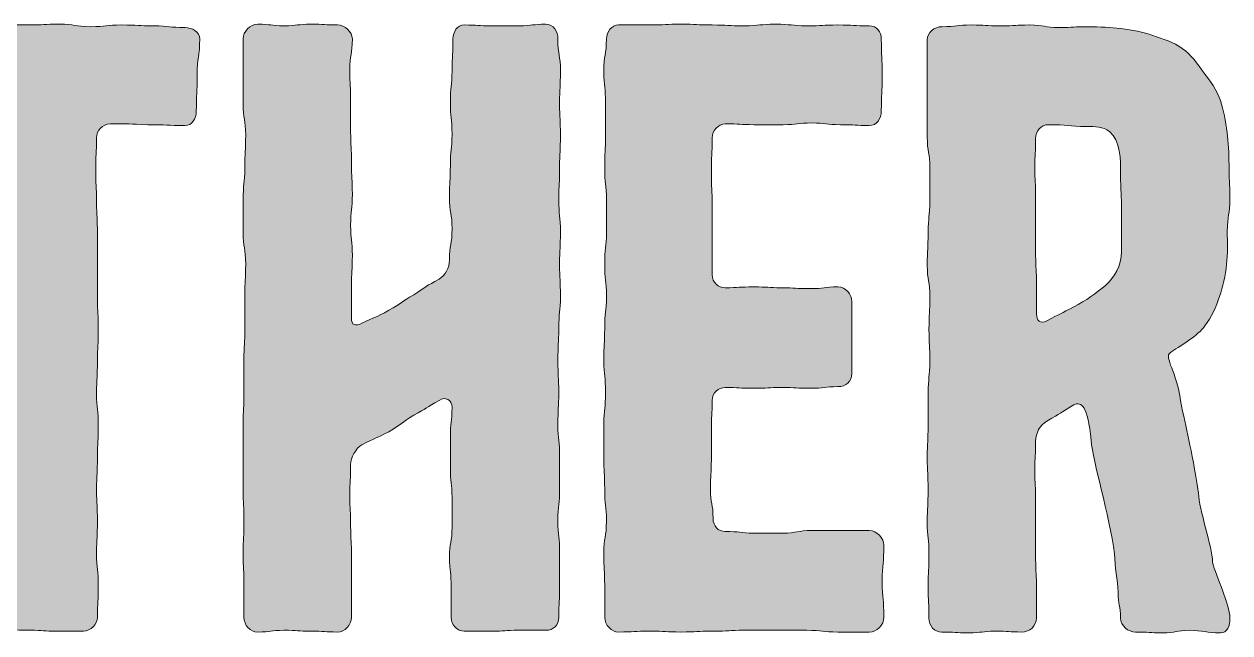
# Model space of a CAD drawing. Header units: inches. Extents: x 160 to 920, y -1039 to -40.
# Drawn here: x 591 to 916.8, y -1038.9 to -874.5 of the extents above; entities that cross this region are included whole.
import ezdxf

# ---------------------------------------------------------------- set-up
doc = ezdxf.new("R2010")
doc.units = ezdxf.units.IN
doc.header["$MEASUREMENT"] = 0
doc.layers.add('Layer 1', color=7, linetype='Continuous')

# ---------------------------------------------------------------- blocks, each defined once
blk = doc.blocks.new('block 3')
at = {"layer": 'Layer 1', "true_color": 0x0153a5}
h = blk.add_hatch(color=154, dxfattribs=at)
h.dxf.hatch_style = 2
edge = h.paths.add_edge_path()
edge.add_spline(control_points=[(578.28, -901.63), (573.36, -901.63), (573.36, -901.87), (568.21, -901.87), (563.05, -901.87), (563.05, -902.1), (558.13, -902.1), (556.02, -902.1), (554.39, -899.99), (554.39, -898.12), (554.39, -893.2), (554.15, -893.2), (554.15, -888.28), (554.15, -883.36), (554.39, -883.36), (554.39, -878.44), (554.39, -876.57), (556.02, -874.69), (558.13, -874.69), (562.35, -874.69), (562.35, -874.46), (566.57, -874.46), (570.78, -874.46), (570.78, -875.16), (575, -875.16), (579.22, -875.16), (579.22, -874.69), (583.67, -874.69), (587.88, -874.69), (587.88, -874.69), (592.1, -874.69), (596.32, -874.69), (596.32, -874.46), (600.53, -874.46), (604.75, -874.46), (604.75, -875.16), (608.97, -875.16), (613.18, -875.16), (613.18, -874.69), (617.4, -874.69), (621.85, -874.69), (621.85, -874.93), (626.07, -874.93), (630.28, -874.93), (630.28, -875.4), (634.5, -875.4), (636.37, -875.4), (638.48, -876.57), (638.48, -878.44), (638.48, -883.36), (637.78, -883.36), (637.78, -888.28), (637.78, -893.2), (637.55, -893.2), (637.55, -898.12), (637.55, -899.99), (636.37, -901.87), (634.5, -901.87), (629.58, -901.87), (629.58, -901.63), (624.43, -901.63), (619.27, -901.4), (619.27, -901.4), (614.35, -901.4), (612.25, -901.4), (610.61, -903.27), (610.61, -905.15), (610.61, -909.6), (610.37, -909.6), (610.37, -913.81), (610.37, -918.03), (610.61, -918.03), (610.61, -922.48), (610.61, -926.7), (610.84, -926.7), (610.84, -931.15), (610.84, -935.37), (610.84, -935.37), (610.84, -939.82), (610.84, -944.03), (610.84, -944.03), (610.84, -948.25), (610.84, -952.7), (611.08, -952.7), (611.08, -956.92), (611.08, -961.37), (610.84, -961.37), (610.84, -965.58), (610.84, -969.8), (610.61, -969.8), (610.61, -974.25), (610.61, -978.47), (611.08, -978.47), (611.08, -982.92), (611.08, -987.13), (610.84, -987.13), (610.84, -991.58), (610.84, -995.8), (610.61, -995.8), (610.61, -1000.25), (610.61, -1004.47), (610.84, -1004.47), (610.84, -1008.68), (610.84, -1013.14), (610.61, -1013.14), (610.61, -1017.35), (610.61, -1021.8), (611.08, -1021.8), (611.08, -1026.02), (611.08, -1030.47), (610.84, -1030.47), (610.84, -1034.69), (610.84, -1036.56), (608.97, -1038.43), (607.09, -1038.43), (603.58, -1038.43), (603.58, -1038.43), (599.83, -1038.43), (596.32, -1038.43), (596.32, -1038.2), (592.57, -1038.2), (589.05, -1038.2), (589.05, -1037.97), (585.54, -1037.97), (583.43, -1037.97), (582.03, -1036.56), (582.03, -1034.69), (582.03, -1030.47), (582.26, -1030.47), (582.26, -1026.02), (582.26, -1021.8), (581.56, -1021.8), (581.56, -1017.35), (581.56, -1013.14), (581.79, -1013.14), (581.79, -1008.92), (581.79, -1004.47), (582.26, -1004.47), (582.26, -1000.25), (582.26, -995.8), (582.26, -995.8), (582.26, -991.58), (582.26, -987.13), (581.56, -987.13), (581.56, -982.92), (581.56, -978.7), (581.56, -978.7), (581.56, -974.25), (581.56, -970.03), (581.56, -970.03), (581.56, -965.58), (581.56, -961.37), (581.56, -961.37), (581.56, -956.92), (581.56, -952.7), (582.03, -952.7), (582.03, -948.48), (582.03, -944.03), (581.56, -944.03), (581.56, -939.82), (581.56, -935.37), (581.56, -935.37), (581.56, -931.15), (581.56, -926.7), (581.56, -926.7), (581.56, -922.48), (581.56, -918.26), (582.03, -918.26), (582.03, -913.81), (582.03, -909.6), (582.03, -909.6), (582.03, -905.15), (582.03, -903.27), (580.39, -901.63), (578.28, -901.63)], knot_values=[0, 0, 0, 0, 1, 1, 1, 2, 2, 2, 3, 3, 3, 4, 4, 4, 5, 5, 5, 6, 6, 6, 7, 7, 7, 8, 8, 8, 9, 9, 9, 10, 10, 10, 11, 11, 11, 12, 12, 12, 13, 13, 13, 14, 14, 14, 15, 15, 15, 16, 16, 16, 17, 17, 17, 18, 18, 18, 19, 19, 19, 20, 20, 20, 21, 21, 21, 22, 22, 22, 23, 23, 23, 24, 24, 24, 25, 25, 25, 26, 26, 26, 27, 27, 27, 28, 28, 28, 29, 29, 29, 30, 30, 30, 31, 31, 31, 32, 32, 32, 33, 33, 33, 34, 34, 34, 35, 35, 35, 36, 36, 36, 37, 37, 37, 38, 38, 38, 39, 39, 39, 40, 40, 40, 41, 41, 41, 42, 42, 42, 43, 43, 43, 44, 44, 44, 45, 45, 45, 46, 46, 46, 47, 47, 47, 48, 48, 48, 49, 49, 49, 50, 50, 50, 51, 51, 51, 52, 52, 52, 53, 53, 53, 54, 54, 54, 55, 55, 55, 56, 56, 56, 57, 57, 57, 58, 58, 58, 58], degree=3, periodic=1)
h = blk.add_hatch(color=154, dxfattribs=at)
h.dxf.hatch_style = 2
edge = h.paths.add_edge_path()
edge.add_spline(control_points=[(724.68, -1038.2), (720.93, -1038.2), (720.93, -1038.43), (717.18, -1038.43), (713.67, -1038.43), (713.67, -1038.43), (709.92, -1038.43), (708.05, -1038.43), (706.41, -1036.79), (706.41, -1034.69), (706.41, -1030.71), (706.41, -1030.71), (706.41, -1026.72), (706.41, -1022.51), (705.94, -1022.51), (705.94, -1018.52), (705.94, -1014.54), (706.64, -1014.54), (706.64, -1010.32), (706.64, -1006.34), (706.64, -1006.34), (706.64, -1002.36), (706.64, -998.38), (706.17, -998.38), (706.17, -994.16), (706.17, -990.18), (706.17, -990.18), (706.17, -986.2), (706.17, -981.98), (706.64, -981.98), (706.64, -978), (706.64, -975.89), (704.77, -974.95), (703.13, -976.12), (699.62, -978), (699.85, -978.23), (696.34, -980.11), (692.82, -982.21), (693.06, -982.45), (689.54, -984.56), (686.03, -986.43), (685.8, -986.2), (682.28, -988.07), (680.64, -989.01), (679.24, -991.58), (679.24, -993.46), (679.24, -997.67), (679, -997.67), (679, -1001.89), (679, -1005.87), (679.24, -1005.87), (679.24, -1010.09), (679.24, -1014.07), (679.47, -1014.07), (679.47, -1018.29), (679.47, -1022.27), (679.47, -1022.27), (679.47, -1026.49), (679.47, -1030.71), (679.47, -1030.71), (679.47, -1034.69), (679.47, -1036.79), (677.6, -1038.67), (675.72, -1038.67), (672.21, -1038.67), (672.21, -1038.43), (668.46, -1038.43), (664.95, -1038.43), (664.95, -1038.2), (661.2, -1038.2), (657.68, -1038.2), (657.68, -1038.67), (654.17, -1038.67), (652.06, -1038.67), (650.42, -1036.79), (650.42, -1034.69), (650.42, -1030.47), (650.42, -1030.47), (650.42, -1026.02), (650.42, -1021.8), (650.19, -1021.8), (650.19, -1017.35), (650.19, -1013.14), (650.42, -1013.14), (650.42, -1008.68), (650.42, -1004.47), (650.19, -1004.47), (650.19, -1000.02), (650.19, -995.57), (650.19, -995.57), (650.19, -991.35), (650.19, -986.9), (650.19, -986.9), (650.19, -982.68), (650.19, -978.23), (650.42, -978.23), (650.42, -974.02), (650.42, -969.57), (650.42, -969.57), (650.42, -965.35), (650.42, -960.9), (650.66, -960.9), (650.66, -956.68), (650.66, -952.23), (650.66, -952.23), (650.66, -948.01), (650.66, -943.56), (650.89, -943.56), (650.89, -939.35), (650.89, -934.9), (650.19, -934.9), (650.19, -930.68), (650.19, -926.23), (650.19, -926.23), (650.19, -922.01), (650.19, -917.56), (650.66, -917.56), (650.66, -913.35), (650.66, -908.89), (650.89, -908.89), (650.89, -904.44), (650.89, -900.23), (650.19, -900.23), (650.19, -895.78), (650.19, -891.56), (650.19, -891.56), (650.19, -887.11), (650.19, -882.89), (650.19, -882.89), (650.19, -878.44), (650.19, -876.57), (652.06, -874.46), (654.17, -874.46), (657.68, -874.46), (657.68, -874.93), (661.2, -874.93), (664.95, -874.93), (664.95, -874.46), (668.46, -874.46), (672.21, -874.46), (672.21, -874.69), (675.72, -874.69), (677.6, -874.69), (679.7, -876.57), (679.7, -878.44), (679.7, -882.66), (679, -882.66), (679, -886.88), (679, -891.09), (679.24, -891.09), (679.24, -895.31), (679.24, -899.29), (679.24, -899.29), (679.24, -903.51), (679.24, -907.72), (679.47, -907.72), (679.47, -911.94), (679.47, -916.16), (679.7, -916.16), (679.7, -920.37), (679.7, -924.59), (679.24, -924.59), (679.24, -928.81), (679.24, -932.79), (679.7, -932.79), (679.7, -937), (679.7, -941.22), (679.47, -941.22), (679.47, -945.44), (679.47, -949.65), (679.47, -949.65), (679.47, -953.87), (679.47, -955.74), (680.41, -956.21), (682.28, -955.27), (685.8, -953.4), (686.03, -953.87), (689.54, -951.76), (693.06, -949.89), (692.82, -949.42), (696.34, -947.55), (699.62, -945.44), (699.62, -945.2), (703.13, -943.33), (704.77, -942.39), (705.94, -940.28), (705.94, -938.18), (705.94, -933.96), (706.64, -933.96), (706.64, -929.74), (706.64, -925.53), (705.94, -925.53), (705.94, -921.08), (705.94, -916.86), (706.17, -916.86), (706.17, -912.64), (706.17, -908.43), (706.64, -908.43), (706.64, -904.21), (706.64, -899.76), (706.17, -899.76), (706.17, -895.54), (706.17, -891.32), (706.64, -891.32), (706.64, -887.11), (706.64, -882.66), (706.88, -882.66), (706.88, -878.44), (706.88, -876.57), (708.05, -874.69), (709.92, -874.69), (713.67, -874.69), (713.67, -874.93), (717.18, -874.93), (720.93, -874.93), (720.93, -874.93), (724.68, -874.93), (728.43, -874.93), (728.43, -874.46), (731.94, -874.46), (734.05, -874.46), (735.22, -876.57), (735.22, -878.44), (735.22, -882.89), (735.92, -882.89), (735.92, -887.11), (735.92, -891.56), (735.69, -891.56), (735.69, -895.78), (735.69, -900.23), (735.92, -900.23), (735.92, -904.44), (735.92, -908.89), (735.69, -908.89), (735.69, -913.11), (735.69, -917.56), (735.46, -917.56), (735.46, -921.78), (735.46, -926.23), (735.92, -926.23), (735.92, -930.68), (735.92, -934.9), (735.69, -934.9), (735.69, -939.35), (735.69, -943.56), (735.92, -943.56), (735.92, -948.01), (735.92, -952.23), (735.46, -952.23), (735.46, -956.68), (735.46, -960.9), (735.22, -960.9), (735.22, -965.35), (735.22, -969.57), (735.46, -969.57), (735.46, -974.02), (735.46, -978.23), (735.22, -978.23), (735.22, -982.68), (735.22, -986.9), (735.69, -986.9), (735.69, -991.35), (735.69, -995.57), (735.69, -995.57), (735.69, -1000.02), (735.69, -1004.23), (735.22, -1004.23), (735.22, -1008.68), (735.22, -1012.9), (735.69, -1012.9), (735.69, -1017.35), (735.69, -1021.8), (735.69, -1021.8), (735.69, -1026.02), (735.69, -1030.47), (735.46, -1030.47), (735.46, -1034.69), (735.46, -1036.79), (734.05, -1038.2), (731.94, -1038.2), (728.43, -1038.2), (728.43, -1038.2), (724.68, -1038.2)], knot_values=[0, 0, 0, 0, 1, 1, 1, 2, 2, 2, 3, 3, 3, 4, 4, 4, 5, 5, 5, 6, 6, 6, 7, 7, 7, 8, 8, 8, 9, 9, 9, 10, 10, 10, 11, 11, 11, 12, 12, 12, 13, 13, 13, 14, 14, 14, 15, 15, 15, 16, 16, 16, 17, 17, 17, 18, 18, 18, 19, 19, 19, 20, 20, 20, 21, 21, 21, 22, 22, 22, 23, 23, 23, 24, 24, 24, 25, 25, 25, 26, 26, 26, 27, 27, 27, 28, 28, 28, 29, 29, 29, 30, 30, 30, 31, 31, 31, 32, 32, 32, 33, 33, 33, 34, 34, 34, 35, 35, 35, 36, 36, 36, 37, 37, 37, 38, 38, 38, 39, 39, 39, 40, 40, 40, 41, 41, 41, 42, 42, 42, 43, 43, 43, 44, 44, 44, 45, 45, 45, 46, 46, 46, 47, 47, 47, 48, 48, 48, 49, 49, 49, 50, 50, 50, 51, 51, 51, 52, 52, 52, 53, 53, 53, 54, 54, 54, 55, 55, 55, 56, 56, 56, 57, 57, 57, 58, 58, 58, 59, 59, 59, 60, 60, 60, 61, 61, 61, 62, 62, 62, 63, 63, 63, 64, 64, 64, 65, 65, 65, 66, 66, 66, 67, 67, 67, 68, 68, 68, 69, 69, 69, 70, 70, 70, 71, 71, 71, 72, 72, 72, 73, 73, 73, 74, 74, 74, 75, 75, 75, 76, 76, 76, 77, 77, 77, 78, 78, 78, 79, 79, 79, 80, 80, 80, 81, 81, 81, 82, 82, 82, 83, 83, 83, 84, 84, 84, 85, 85, 85, 86, 86, 86, 87, 87, 87, 88, 88, 88, 89, 89, 89, 90, 90, 90, 91, 91, 91, 92, 92, 92, 93, 93, 93, 94, 94, 94, 94], degree=3, periodic=1)
h = blk.add_hatch(color=154, dxfattribs=at)
h.dxf.hatch_style = 2
edge = h.paths.add_edge_path()
edge.add_spline(control_points=[(751.61, -1038.67), (749.74, -1038.67), (747.87, -1036.79), (747.87, -1034.69), (747.87, -1030.47), (747.87, -1030.47), (747.87, -1026.02), (747.87, -1021.8), (747.63, -1021.8), (747.63, -1017.35), (747.63, -1013.14), (748.34, -1013.14), (748.34, -1008.68), (748.34, -1004.47), (747.87, -1004.47), (747.87, -1000.02), (747.87, -995.57), (747.63, -995.57), (747.63, -991.35), (747.63, -986.9), (747.63, -986.9), (747.63, -982.68), (747.63, -978.23), (748.1, -978.23), (748.1, -974.02), (748.1, -969.57), (747.63, -969.57), (747.63, -965.35), (747.63, -960.9), (747.87, -960.9), (747.87, -956.68), (747.87, -952.23), (748.34, -952.23), (748.34, -948.01), (748.34, -943.56), (747.87, -943.56), (747.87, -939.35), (747.87, -934.9), (748.34, -934.9), (748.34, -930.68), (748.34, -926.23), (748.34, -926.23), (748.34, -922.01), (748.34, -917.56), (747.87, -917.56), (747.87, -913.35), (747.87, -908.89), (748.1, -908.89), (748.1, -904.44), (748.1, -900.23), (748.1, -900.23), (748.1, -895.78), (748.1, -891.56), (747.63, -891.56), (747.63, -887.11), (747.63, -882.89), (748.34, -882.89), (748.34, -878.44), (748.34, -876.57), (749.74, -874.69), (751.61, -874.69), (755.83, -874.69), (755.83, -874.69), (760.05, -874.69), (764.26, -874.69), (764.26, -874.46), (768.48, -874.46), (772.7, -874.46), (772.7, -874.69), (776.91, -874.69), (781.13, -874.69), (781.13, -874.93), (785.58, -874.93), (789.8, -874.93), (789.8, -874.46), (794.01, -874.46), (798.23, -874.46), (798.23, -874.93), (802.45, -874.93), (806.66, -874.93), (806.66, -874.69), (810.88, -874.69), (815.1, -874.69), (815.1, -874.93), (819.31, -874.93), (821.42, -874.93), (822.59, -876.57), (822.59, -878.44), (822.59, -883.36), (822.83, -883.36), (822.83, -888.28), (822.83, -893.2), (822.59, -893.2), (822.59, -897.89), (822.59, -899.99), (821.42, -901.87), (819.31, -901.87), (815.56, -901.87), (815.56, -901.63), (811.58, -901.63), (807.6, -901.63), (807.6, -901.16), (803.85, -901.16), (799.87, -901.16), (799.87, -901.63), (796.12, -901.63), (792.14, -901.63), (792.14, -901.63), (788.16, -901.63), (784.41, -901.63), (784.41, -901.4), (780.43, -901.4), (778.55, -901.4), (776.91, -903.27), (776.91, -905.15), (776.91, -909.83), (776.68, -909.83), (776.68, -914.52), (776.68, -918.97), (776.91, -918.97), (776.91, -923.65), (776.91, -928.34), (776.91, -928.34), (776.91, -933.02), (776.91, -937.71), (776.91, -937.71), (776.91, -942.16), (776.91, -944.27), (778.55, -945.67), (780.43, -945.67), (784.18, -945.67), (784.18, -945.44), (788.16, -945.44), (791.91, -945.44), (791.91, -945.67), (795.65, -945.67), (799.4, -945.67), (799.4, -945.91), (803.39, -945.91), (807.13, -945.91), (807.13, -945.44), (810.88, -945.44), (812.99, -945.44), (814.63, -947.55), (814.63, -949.42), (814.63, -954.34), (814.63, -954.34), (814.63, -959.26), (814.63, -963.94), (814.63, -963.94), (814.63, -968.86), (814.63, -970.97), (812.99, -972.38), (810.88, -972.38), (807.13, -972.38), (807.13, -972.84), (803.39, -972.84), (799.64, -972.84), (799.64, -972.61), (795.65, -972.61), (791.91, -972.61), (791.91, -972.84), (788.16, -972.84), (784.18, -972.84), (784.18, -972.61), (780.43, -972.61), (778.55, -972.61), (776.91, -974.02), (776.91, -976.12), (776.91, -980.11), (776.68, -980.11), (776.68, -984.09), (776.68, -988.07), (776.68, -988.07), (776.68, -992.05), (776.68, -996.04), (776.45, -996.04), (776.45, -1000.02), (776.45, -1004), (777.15, -1004), (777.15, -1007.98), (777.15, -1010.09), (778.55, -1011.5), (780.43, -1011.5), (784.41, -1011.5), (784.41, -1011.96), (788.16, -1011.96), (792.14, -1011.96), (792.14, -1011.96), (795.89, -1011.96), (799.87, -1011.96), (799.87, -1011.26), (803.85, -1011.26), (807.6, -1011.26), (807.6, -1011.26), (811.58, -1011.26), (815.56, -1011.26), (815.56, -1011.26), (819.31, -1011.26), (821.42, -1011.26), (823.3, -1013.37), (823.3, -1015.24), (823.3, -1020.16), (822.83, -1020.16), (822.83, -1025.08), (822.83, -1029.77), (823.3, -1029.77), (823.3, -1034.69), (823.3, -1036.79), (821.42, -1038.67), (819.31, -1038.67), (815.1, -1038.67), (815.1, -1038.67), (810.88, -1038.67), (806.66, -1038.67), (806.66, -1038.2), (802.45, -1038.2), (798.23, -1038.2), (798.23, -1038.2), (794.01, -1038.2), (789.8, -1038.2), (789.8, -1038.2), (785.58, -1038.2), (781.36, -1038.2), (781.36, -1038.43), (777.15, -1038.43), (772.7, -1038.43), (772.7, -1038.67), (768.48, -1038.67), (764.26, -1038.67), (764.26, -1038.43), (760.05, -1038.43), (755.83, -1038.43), (755.83, -1038.67), (751.61, -1038.67)], knot_values=[0, 0, 0, 0, 1, 1, 1, 2, 2, 2, 3, 3, 3, 4, 4, 4, 5, 5, 5, 6, 6, 6, 7, 7, 7, 8, 8, 8, 9, 9, 9, 10, 10, 10, 11, 11, 11, 12, 12, 12, 13, 13, 13, 14, 14, 14, 15, 15, 15, 16, 16, 16, 17, 17, 17, 18, 18, 18, 19, 19, 19, 20, 20, 20, 21, 21, 21, 22, 22, 22, 23, 23, 23, 24, 24, 24, 25, 25, 25, 26, 26, 26, 27, 27, 27, 28, 28, 28, 29, 29, 29, 30, 30, 30, 31, 31, 31, 32, 32, 32, 33, 33, 33, 34, 34, 34, 35, 35, 35, 36, 36, 36, 37, 37, 37, 38, 38, 38, 39, 39, 39, 40, 40, 40, 41, 41, 41, 42, 42, 42, 43, 43, 43, 44, 44, 44, 45, 45, 45, 46, 46, 46, 47, 47, 47, 48, 48, 48, 49, 49, 49, 50, 50, 50, 51, 51, 51, 52, 52, 52, 53, 53, 53, 54, 54, 54, 55, 55, 55, 56, 56, 56, 57, 57, 57, 58, 58, 58, 59, 59, 59, 60, 60, 60, 61, 61, 61, 62, 62, 62, 63, 63, 63, 64, 64, 64, 65, 65, 65, 66, 66, 66, 67, 67, 67, 68, 68, 68, 69, 69, 69, 70, 70, 70, 71, 71, 71, 72, 72, 72, 73, 73, 73, 74, 74, 74, 75, 75, 75, 76, 76, 76, 77, 77, 77, 78, 78, 78, 78], degree=3, periodic=1)
h = blk.add_hatch(color=154, dxfattribs=at)
h.dxf.hatch_style = 2
edge = h.paths.add_edge_path()
edge.add_spline(control_points=[(908.32, -1001.19), (908.32, -1005.4), (912.07, -1015.71), (912.07, -1019.69), (913.01, -1023.91), (916.75, -1030.94), (916.75, -1034.92), (916.75, -1037.03), (916.05, -1038.9), (914.18, -1038.9), (910.43, -1038.9), (909.49, -1038.2), (905.75, -1038.2), (902.23, -1038.2), (902.23, -1038.9), (898.48, -1038.9), (894.97, -1038.9), (894.97, -1038.67), (891.22, -1038.67), (889.35, -1038.67), (887.24, -1037.03), (887.24, -1034.92), (887.24, -1031.41), (886.54, -1031.41), (886.54, -1027.89), (886.54, -1024.61), (885.6, -1021.1), (885.6, -1017.59), (884.19, -1006.81), (879.74, -992.76), (879.27, -986.9), (878.34, -977.53), (876.7, -976.36), (874.59, -977.3), (870.37, -979.87), (871.54, -979.17), (867.33, -981.74), (865.45, -982.68), (864.28, -985.03), (864.28, -987.13), (864.28, -991.12), (864.05, -991.12), (864.05, -995.1), (864.05, -999.08), (864.28, -999.08), (864.28, -1003.06), (864.28, -1007.05), (864.28, -1007.05), (864.28, -1011.03), (864.28, -1015.01), (864.28, -1015.01), (864.28, -1018.99), (864.28, -1022.97), (864.52, -1022.97), (864.52, -1026.96), (864.52, -1030.94), (864.52, -1030.94), (864.52, -1034.92), (864.52, -1037.03), (862.64, -1038.67), (860.53, -1038.67), (857.02, -1038.67), (857.02, -1038.43), (853.27, -1038.43), (849.76, -1038.43), (849.76, -1038.9), (846.25, -1038.9), (842.5, -1038.9), (842.5, -1038.67), (838.98, -1038.67), (836.88, -1038.67), (835.47, -1037.03), (835.47, -1034.92), (835.47, -1030.71), (835.24, -1030.71), (835.24, -1026.25), (835.24, -1022.04), (835.47, -1022.04), (835.47, -1017.59), (835.47, -1013.37), (835, -1013.37), (835, -1008.92), (835, -1004.7), (835.24, -1004.7), (835.24, -1000.25), (835.24, -995.8), (835, -995.8), (835, -991.58), (835, -987.13), (835.24, -987.13), (835.24, -982.92), (835.24, -978.47), (835.24, -978.47), (835.24, -974.25), (835.24, -969.8), (835.71, -969.8), (835.71, -965.58), (835.71, -961.13), (835.47, -961.13), (835.47, -956.92), (835.47, -952.46), (835.71, -952.46), (835.71, -948.25), (835.71, -943.8), (835, -943.8), (835, -939.58), (835, -935.13), (835.24, -935.13), (835.24, -930.91), (835.24, -926.46), (835.71, -926.46), (835.71, -922.25), (835.71, -917.79), (835.71, -917.79), (835.71, -913.35), (835.71, -909.13), (835, -909.13), (835, -904.91), (835, -900.46), (835, -900.46), (835, -896.24), (835, -891.79), (835, -891.79), (835, -887.34), (835, -883.13), (835, -883.13), (835, -878.68), (835, -876.8), (836.88, -875.16), (838.98, -875.16), (842.97, -875.16), (842.97, -874.69), (846.95, -874.69), (850.7, -874.69), (850.7, -874.93), (854.68, -874.93), (858.9, -874.93), (858.9, -874.69), (862.64, -874.69), (866.63, -874.69), (866.63, -875.4), (870.61, -875.4), (874.59, -875.4), (874.59, -875.16), (878.57, -875.16), (881.62, -875.16), (884.66, -875.4), (887.24, -875.63), (890.52, -876.1), (893.33, -876.57), (895.91, -877.5), (898.72, -878.44), (901.53, -879.38), (903.87, -881.02), (906.21, -882.66), (908.09, -885.23), (909.73, -887.58), (911.37, -889.69), (913.24, -892.26), (914.18, -895.07), (915.12, -897.65), (915.59, -900.7), (916.05, -903.74), (916.29, -906.32), (916.52, -909.36), (916.52, -912.41), (916.52, -916.86), (916.75, -916.86), (916.75, -921.54), (916.75, -925.99), (916.05, -925.99), (916.05, -930.45), (916.05, -933.49), (916.29, -936.53), (915.82, -939.35), (915.59, -942.39), (914.88, -945.44), (913.94, -948.01), (913.01, -950.83), (911.84, -953.64), (909.96, -955.98), (908.32, -958.56), (902.93, -961.6), (900.59, -963.24), (898.95, -964.41), (902.47, -968.63), (903.4, -976.12), (905.04, -984.32), (906.21, -988.07), (908.32, -1001.19)], knot_values=[0, 0, 0, 0, 1, 1, 1, 2, 2, 2, 3, 3, 3, 4, 4, 4, 5, 5, 5, 6, 6, 6, 7, 7, 7, 8, 8, 8, 9, 9, 9, 10, 10, 10, 11, 11, 11, 12, 12, 12, 13, 13, 13, 14, 14, 14, 15, 15, 15, 16, 16, 16, 17, 17, 17, 18, 18, 18, 19, 19, 19, 20, 20, 20, 21, 21, 21, 22, 22, 22, 23, 23, 23, 24, 24, 24, 25, 25, 25, 26, 26, 26, 27, 27, 27, 28, 28, 28, 29, 29, 29, 30, 30, 30, 31, 31, 31, 32, 32, 32, 33, 33, 33, 34, 34, 34, 35, 35, 35, 36, 36, 36, 37, 37, 37, 38, 38, 38, 39, 39, 39, 40, 40, 40, 41, 41, 41, 42, 42, 42, 43, 43, 43, 44, 44, 44, 45, 45, 45, 46, 46, 46, 47, 47, 47, 48, 48, 48, 49, 49, 49, 50, 50, 50, 51, 51, 51, 52, 52, 52, 53, 53, 53, 54, 54, 54, 55, 55, 55, 56, 56, 56, 57, 57, 57, 58, 58, 58, 59, 59, 59, 60, 60, 60, 61, 61, 61, 62, 62, 62, 63, 63, 63, 63], degree=3, periodic=1)
edge = h.paths.add_edge_path()
edge.add_spline(control_points=[(887.47, -925.29), (887.47, -920.14), (887.24, -920.14), (887.24, -914.75), (887.24, -911.24), (887.24, -905.85), (884.19, -903.51), (882.56, -902.1), (880.21, -902.1), (878.11, -902.1), (872.95, -902.1), (872.95, -901.63), (867.8, -901.63), (865.69, -901.63), (864.28, -903.27), (864.28, -905.38), (864.28, -909.36), (864.05, -909.36), (864.05, -913.35), (864.05, -917.09), (864.28, -917.09), (864.28, -921.08), (864.28, -925.06), (864.28, -925.06), (864.28, -929.04), (864.28, -933.02), (864.28, -933.02), (864.28, -937), (864.28, -940.75), (864.52, -940.75), (864.52, -944.73), (864.52, -948.72), (864.52, -948.72), (864.52, -952.7), (864.52, -954.57), (865.45, -955.51), (867.33, -954.57), (870.84, -952.7), (871.08, -952.7), (874.59, -950.83), (877.87, -949.18), (880.68, -947.08), (883.26, -944.97), (885.6, -942.63), (887.47, -940.05), (887.47, -935.83), (887.47, -930.68), (887.47, -930.68), (887.47, -925.29)], knot_values=[0, 0, 0, 0, 1, 1, 1, 2, 2, 2, 3, 3, 3, 4, 4, 4, 5, 5, 5, 6, 6, 6, 7, 7, 7, 8, 8, 8, 9, 9, 9, 10, 10, 10, 11, 11, 11, 12, 12, 12, 13, 13, 13, 14, 14, 14, 15, 15, 15, 16, 16, 16, 16], degree=3, periodic=1)
at = {"layer": 'Layer 1', "lineweight": 0}
for points, knots in [([(578.28, -901.63), (573.36, -901.63), (573.36, -901.87), (568.21, -901.87), (563.05, -901.87), (563.05, -902.1), (558.13, -902.1), (556.02, -902.1), (554.39, -899.99), (554.39, -898.12), (554.39, -893.2), (554.15, -893.2), (554.15, -888.28), (554.15, -883.36), (554.39, -883.36), (554.39, -878.44), (554.39, -876.57), (556.02, -874.69), (558.13, -874.69), (562.35, -874.69), (562.35, -874.46), (566.57, -874.46), (570.78, -874.46), (570.78, -875.16), (575, -875.16), (579.22, -875.16), (579.22, -874.69), (583.67, -874.69), (587.88, -874.69), (587.88, -874.69), (592.1, -874.69), (596.32, -874.69), (596.32, -874.46), (600.53, -874.46), (604.75, -874.46), (604.75, -875.16), (608.97, -875.16), (613.18, -875.16), (613.18, -874.69), (617.4, -874.69), (621.85, -874.69), (621.85, -874.93), (626.07, -874.93), (630.28, -874.93), (630.28, -875.4), (634.5, -875.4), (636.37, -875.4), (638.48, -876.57), (638.48, -878.44), (638.48, -883.36), (637.78, -883.36), (637.78, -888.28), (637.78, -893.2), (637.55, -893.2), (637.55, -898.12), (637.55, -899.99), (636.37, -901.87), (634.5, -901.87), (629.58, -901.87), (629.58, -901.63), (624.43, -901.63), (619.27, -901.4), (619.27, -901.4), (614.35, -901.4), (612.25, -901.4), (610.61, -903.27), (610.61, -905.15), (610.61, -909.6), (610.37, -909.6), (610.37, -913.81), (610.37, -918.03), (610.61, -918.03), (610.61, -922.48), (610.61, -926.7), (610.84, -926.7), (610.84, -931.15), (610.84, -935.37), (610.84, -935.37), (610.84, -939.82), (610.84, -944.03), (610.84, -944.03), (610.84, -948.25), (610.84, -952.7), (611.08, -952.7), (611.08, -956.92), (611.08, -961.37), (610.84, -961.37), (610.84, -965.58), (610.84, -969.8), (610.61, -969.8), (610.61, -974.25), (610.61, -978.47), (611.08, -978.47), (611.08, -982.92), (611.08, -987.13), (610.84, -987.13), (610.84, -991.58), (610.84, -995.8), (610.61, -995.8), (610.61, -1000.25), (610.61, -1004.47), (610.84, -1004.47), (610.84, -1008.68), (610.84, -1013.14), (610.61, -1013.14), (610.61, -1017.35), (610.61, -1021.8), (611.08, -1021.8), (611.08, -1026.02), (611.08, -1030.47), (610.84, -1030.47), (610.84, -1034.69), (610.84, -1036.56), (608.97, -1038.43), (607.09, -1038.43), (603.58, -1038.43), (603.58, -1038.43), (599.83, -1038.43), (596.32, -1038.43), (596.32, -1038.2), (592.57, -1038.2), (589.05, -1038.2), (589.05, -1037.97), (585.54, -1037.97), (583.43, -1037.97), (582.03, -1036.56), (582.03, -1034.69), (582.03, -1030.47), (582.26, -1030.47), (582.26, -1026.02), (582.26, -1021.8), (581.56, -1021.8), (581.56, -1017.35), (581.56, -1013.14), (581.79, -1013.14), (581.79, -1008.92), (581.79, -1004.47), (582.26, -1004.47), (582.26, -1000.25), (582.26, -995.8), (582.26, -995.8), (582.26, -991.58), (582.26, -987.13), (581.56, -987.13), (581.56, -982.92), (581.56, -978.7), (581.56, -978.7), (581.56, -974.25), (581.56, -970.03), (581.56, -970.03), (581.56, -965.58), (581.56, -961.37), (581.56, -961.37), (581.56, -956.92), (581.56, -952.7), (582.03, -952.7), (582.03, -948.48), (582.03, -944.03), (581.56, -944.03), (581.56, -939.82), (581.56, -935.37), (581.56, -935.37), (581.56, -931.15), (581.56, -926.7), (581.56, -926.7), (581.56, -922.48), (581.56, -918.26), (582.03, -918.26), (582.03, -913.81), (582.03, -909.6), (582.03, -909.6), (582.03, -905.15), (582.03, -903.27), (580.39, -901.63), (578.28, -901.63)], [0, 0, 0, 0, 1, 1, 1, 2, 2, 2, 3, 3, 3, 4, 4, 4, 5, 5, 5, 6, 6, 6, 7, 7, 7, 8, 8, 8, 9, 9, 9, 10, 10, 10, 11, 11, 11, 12, 12, 12, 13, 13, 13, 14, 14, 14, 15, 15, 15, 16, 16, 16, 17, 17, 17, 18, 18, 18, 19, 19, 19, 20, 20, 20, 21, 21, 21, 22, 22, 22, 23, 23, 23, 24, 24, 24, 25, 25, 25, 26, 26, 26, 27, 27, 27, 28, 28, 28, 29, 29, 29, 30, 30, 30, 31, 31, 31, 32, 32, 32, 33, 33, 33, 34, 34, 34, 35, 35, 35, 36, 36, 36, 37, 37, 37, 38, 38, 38, 39, 39, 39, 40, 40, 40, 41, 41, 41, 42, 42, 42, 43, 43, 43, 44, 44, 44, 45, 45, 45, 46, 46, 46, 47, 47, 47, 48, 48, 48, 49, 49, 49, 50, 50, 50, 51, 51, 51, 52, 52, 52, 53, 53, 53, 54, 54, 54, 55, 55, 55, 56, 56, 56, 57, 57, 57, 58, 58, 58, 58]), ([(724.68, -1038.2), (720.93, -1038.2), (720.93, -1038.43), (717.18, -1038.43), (713.67, -1038.43), (713.67, -1038.43), (709.92, -1038.43), (708.05, -1038.43), (706.41, -1036.79), (706.41, -1034.69), (706.41, -1030.71), (706.41, -1030.71), (706.41, -1026.72), (706.41, -1022.51), (705.94, -1022.51), (705.94, -1018.52), (705.94, -1014.54), (706.64, -1014.54), (706.64, -1010.32), (706.64, -1006.34), (706.64, -1006.34), (706.64, -1002.36), (706.64, -998.38), (706.17, -998.38), (706.17, -994.16), (706.17, -990.18), (706.17, -990.18), (706.17, -986.2), (706.17, -981.98), (706.64, -981.98), (706.64, -978), (706.64, -975.89), (704.77, -974.95), (703.13, -976.12), (699.62, -978), (699.85, -978.23), (696.34, -980.11), (692.82, -982.21), (693.06, -982.45), (689.54, -984.56), (686.03, -986.43), (685.8, -986.2), (682.28, -988.07), (680.64, -989.01), (679.24, -991.58), (679.24, -993.46), (679.24, -997.67), (679, -997.67), (679, -1001.89), (679, -1005.87), (679.24, -1005.87), (679.24, -1010.09), (679.24, -1014.07), (679.47, -1014.07), (679.47, -1018.29), (679.47, -1022.27), (679.47, -1022.27), (679.47, -1026.49), (679.47, -1030.71), (679.47, -1030.71), (679.47, -1034.69), (679.47, -1036.79), (677.6, -1038.67), (675.72, -1038.67), (672.21, -1038.67), (672.21, -1038.43), (668.46, -1038.43), (664.95, -1038.43), (664.95, -1038.2), (661.2, -1038.2), (657.68, -1038.2), (657.68, -1038.67), (654.17, -1038.67), (652.06, -1038.67), (650.42, -1036.79), (650.42, -1034.69), (650.42, -1030.47), (650.42, -1030.47), (650.42, -1026.02), (650.42, -1021.8), (650.19, -1021.8), (650.19, -1017.35), (650.19, -1013.14), (650.42, -1013.14), (650.42, -1008.68), (650.42, -1004.47), (650.19, -1004.47), (650.19, -1000.02), (650.19, -995.57), (650.19, -995.57), (650.19, -991.35), (650.19, -986.9), (650.19, -986.9), (650.19, -982.68), (650.19, -978.23), (650.42, -978.23), (650.42, -974.02), (650.42, -969.57), (650.42, -969.57), (650.42, -965.35), (650.42, -960.9), (650.66, -960.9), (650.66, -956.68), (650.66, -952.23), (650.66, -952.23), (650.66, -948.01), (650.66, -943.56), (650.89, -943.56), (650.89, -939.35), (650.89, -934.9), (650.19, -934.9), (650.19, -930.68), (650.19, -926.23), (650.19, -926.23), (650.19, -922.01), (650.19, -917.56), (650.66, -917.56), (650.66, -913.35), (650.66, -908.89), (650.89, -908.89), (650.89, -904.44), (650.89, -900.23), (650.19, -900.23), (650.19, -895.78), (650.19, -891.56), (650.19, -891.56), (650.19, -887.11), (650.19, -882.89), (650.19, -882.89), (650.19, -878.44), (650.19, -876.57), (652.06, -874.46), (654.17, -874.46), (657.68, -874.46), (657.68, -874.93), (661.2, -874.93), (664.95, -874.93), (664.95, -874.46), (668.46, -874.46), (672.21, -874.46), (672.21, -874.69), (675.72, -874.69), (677.6, -874.69), (679.7, -876.57), (679.7, -878.44), (679.7, -882.66), (679, -882.66), (679, -886.88), (679, -891.09), (679.24, -891.09), (679.24, -895.31), (679.24, -899.29), (679.24, -899.29), (679.24, -903.51), (679.24, -907.72), (679.47, -907.72), (679.47, -911.94), (679.47, -916.16), (679.7, -916.16), (679.7, -920.37), (679.7, -924.59), (679.24, -924.59), (679.24, -928.81), (679.24, -932.79), (679.7, -932.79), (679.7, -937), (679.7, -941.22), (679.47, -941.22), (679.47, -945.44), (679.47, -949.65), (679.47, -949.65), (679.47, -953.87), (679.47, -955.74), (680.41, -956.21), (682.28, -955.27), (685.8, -953.4), (686.03, -953.87), (689.54, -951.76), (693.06, -949.89), (692.82, -949.42), (696.34, -947.55), (699.62, -945.44), (699.62, -945.2), (703.13, -943.33), (704.77, -942.39), (705.94, -940.28), (705.94, -938.18), (705.94, -933.96), (706.64, -933.96), (706.64, -929.74), (706.64, -925.53), (705.94, -925.53), (705.94, -921.08), (705.94, -916.86), (706.17, -916.86), (706.17, -912.64), (706.17, -908.43), (706.64, -908.43), (706.64, -904.21), (706.64, -899.76), (706.17, -899.76), (706.17, -895.54), (706.17, -891.32), (706.64, -891.32), (706.64, -887.11), (706.64, -882.66), (706.88, -882.66), (706.88, -878.44), (706.88, -876.57), (708.05, -874.69), (709.92, -874.69), (713.67, -874.69), (713.67, -874.93), (717.18, -874.93), (720.93, -874.93), (720.93, -874.93), (724.68, -874.93), (728.43, -874.93), (728.43, -874.46), (731.94, -874.46), (734.05, -874.46), (735.22, -876.57), (735.22, -878.44), (735.22, -882.89), (735.92, -882.89), (735.92, -887.11), (735.92, -891.56), (735.69, -891.56), (735.69, -895.78), (735.69, -900.23), (735.92, -900.23), (735.92, -904.44), (735.92, -908.89), (735.69, -908.89), (735.69, -913.11), (735.69, -917.56), (735.46, -917.56), (735.46, -921.78), (735.46, -926.23), (735.92, -926.23), (735.92, -930.68), (735.92, -934.9), (735.69, -934.9), (735.69, -939.35), (735.69, -943.56), (735.92, -943.56), (735.92, -948.01), (735.92, -952.23), (735.46, -952.23), (735.46, -956.68), (735.46, -960.9), (735.22, -960.9), (735.22, -965.35), (735.22, -969.57), (735.46, -969.57), (735.46, -974.02), (735.46, -978.23), (735.22, -978.23), (735.22, -982.68), (735.22, -986.9), (735.69, -986.9), (735.69, -991.35), (735.69, -995.57), (735.69, -995.57), (735.69, -1000.02), (735.69, -1004.23), (735.22, -1004.23), (735.22, -1008.68), (735.22, -1012.9), (735.69, -1012.9), (735.69, -1017.35), (735.69, -1021.8), (735.69, -1021.8), (735.69, -1026.02), (735.69, -1030.47), (735.46, -1030.47), (735.46, -1034.69), (735.46, -1036.79), (734.05, -1038.2), (731.94, -1038.2), (728.43, -1038.2), (728.43, -1038.2), (724.68, -1038.2)], [0, 0, 0, 0, 1, 1, 1, 2, 2, 2, 3, 3, 3, 4, 4, 4, 5, 5, 5, 6, 6, 6, 7, 7, 7, 8, 8, 8, 9, 9, 9, 10, 10, 10, 11, 11, 11, 12, 12, 12, 13, 13, 13, 14, 14, 14, 15, 15, 15, 16, 16, 16, 17, 17, 17, 18, 18, 18, 19, 19, 19, 20, 20, 20, 21, 21, 21, 22, 22, 22, 23, 23, 23, 24, 24, 24, 25, 25, 25, 26, 26, 26, 27, 27, 27, 28, 28, 28, 29, 29, 29, 30, 30, 30, 31, 31, 31, 32, 32, 32, 33, 33, 33, 34, 34, 34, 35, 35, 35, 36, 36, 36, 37, 37, 37, 38, 38, 38, 39, 39, 39, 40, 40, 40, 41, 41, 41, 42, 42, 42, 43, 43, 43, 44, 44, 44, 45, 45, 45, 46, 46, 46, 47, 47, 47, 48, 48, 48, 49, 49, 49, 50, 50, 50, 51, 51, 51, 52, 52, 52, 53, 53, 53, 54, 54, 54, 55, 55, 55, 56, 56, 56, 57, 57, 57, 58, 58, 58, 59, 59, 59, 60, 60, 60, 61, 61, 61, 62, 62, 62, 63, 63, 63, 64, 64, 64, 65, 65, 65, 66, 66, 66, 67, 67, 67, 68, 68, 68, 69, 69, 69, 70, 70, 70, 71, 71, 71, 72, 72, 72, 73, 73, 73, 74, 74, 74, 75, 75, 75, 76, 76, 76, 77, 77, 77, 78, 78, 78, 79, 79, 79, 80, 80, 80, 81, 81, 81, 82, 82, 82, 83, 83, 83, 84, 84, 84, 85, 85, 85, 86, 86, 86, 87, 87, 87, 88, 88, 88, 89, 89, 89, 90, 90, 90, 91, 91, 91, 92, 92, 92, 93, 93, 93, 94, 94, 94, 94]), ([(751.61, -1038.67), (749.74, -1038.67), (747.87, -1036.79), (747.87, -1034.69), (747.87, -1030.47), (747.87, -1030.47), (747.87, -1026.02), (747.87, -1021.8), (747.63, -1021.8), (747.63, -1017.35), (747.63, -1013.14), (748.34, -1013.14), (748.34, -1008.68), (748.34, -1004.47), (747.87, -1004.47), (747.87, -1000.02), (747.87, -995.57), (747.63, -995.57), (747.63, -991.35), (747.63, -986.9), (747.63, -986.9), (747.63, -982.68), (747.63, -978.23), (748.1, -978.23), (748.1, -974.02), (748.1, -969.57), (747.63, -969.57), (747.63, -965.35), (747.63, -960.9), (747.87, -960.9), (747.87, -956.68), (747.87, -952.23), (748.34, -952.23), (748.34, -948.01), (748.34, -943.56), (747.87, -943.56), (747.87, -939.35), (747.87, -934.9), (748.34, -934.9), (748.34, -930.68), (748.34, -926.23), (748.34, -926.23), (748.34, -922.01), (748.34, -917.56), (747.87, -917.56), (747.87, -913.35), (747.87, -908.89), (748.1, -908.89), (748.1, -904.44), (748.1, -900.23), (748.1, -900.23), (748.1, -895.78), (748.1, -891.56), (747.63, -891.56), (747.63, -887.11), (747.63, -882.89), (748.34, -882.89), (748.34, -878.44), (748.34, -876.57), (749.74, -874.69), (751.61, -874.69), (755.83, -874.69), (755.83, -874.69), (760.05, -874.69), (764.26, -874.69), (764.26, -874.46), (768.48, -874.46), (772.7, -874.46), (772.7, -874.69), (776.91, -874.69), (781.13, -874.69), (781.13, -874.93), (785.58, -874.93), (789.8, -874.93), (789.8, -874.46), (794.01, -874.46), (798.23, -874.46), (798.23, -874.93), (802.45, -874.93), (806.66, -874.93), (806.66, -874.69), (810.88, -874.69), (815.1, -874.69), (815.1, -874.93), (819.31, -874.93), (821.42, -874.93), (822.59, -876.57), (822.59, -878.44), (822.59, -883.36), (822.83, -883.36), (822.83, -888.28), (822.83, -893.2), (822.59, -893.2), (822.59, -897.89), (822.59, -899.99), (821.42, -901.87), (819.31, -901.87), (815.56, -901.87), (815.56, -901.63), (811.58, -901.63), (807.6, -901.63), (807.6, -901.16), (803.85, -901.16), (799.87, -901.16), (799.87, -901.63), (796.12, -901.63), (792.14, -901.63), (792.14, -901.63), (788.16, -901.63), (784.41, -901.63), (784.41, -901.4), (780.43, -901.4), (778.55, -901.4), (776.91, -903.27), (776.91, -905.15), (776.91, -909.83), (776.68, -909.83), (776.68, -914.52), (776.68, -918.97), (776.91, -918.97), (776.91, -923.65), (776.91, -928.34), (776.91, -928.34), (776.91, -933.02), (776.91, -937.71), (776.91, -937.71), (776.91, -942.16), (776.91, -944.27), (778.55, -945.67), (780.43, -945.67), (784.18, -945.67), (784.18, -945.44), (788.16, -945.44), (791.91, -945.44), (791.91, -945.67), (795.65, -945.67), (799.4, -945.67), (799.4, -945.91), (803.39, -945.91), (807.13, -945.91), (807.13, -945.44), (810.88, -945.44), (812.99, -945.44), (814.63, -947.55), (814.63, -949.42), (814.63, -954.34), (814.63, -954.34), (814.63, -959.26), (814.63, -963.94), (814.63, -963.94), (814.63, -968.86), (814.63, -970.97), (812.99, -972.38), (810.88, -972.38), (807.13, -972.38), (807.13, -972.84), (803.39, -972.84), (799.64, -972.84), (799.64, -972.61), (795.65, -972.61), (791.91, -972.61), (791.91, -972.84), (788.16, -972.84), (784.18, -972.84), (784.18, -972.61), (780.43, -972.61), (778.55, -972.61), (776.91, -974.02), (776.91, -976.12), (776.91, -980.11), (776.68, -980.11), (776.68, -984.09), (776.68, -988.07), (776.68, -988.07), (776.68, -992.05), (776.68, -996.04), (776.45, -996.04), (776.45, -1000.02), (776.45, -1004), (777.15, -1004), (777.15, -1007.98), (777.15, -1010.09), (778.55, -1011.5), (780.43, -1011.5), (784.41, -1011.5), (784.41, -1011.96), (788.16, -1011.96), (792.14, -1011.96), (792.14, -1011.96), (795.89, -1011.96), (799.87, -1011.96), (799.87, -1011.26), (803.85, -1011.26), (807.6, -1011.26), (807.6, -1011.26), (811.58, -1011.26), (815.56, -1011.26), (815.56, -1011.26), (819.31, -1011.26), (821.42, -1011.26), (823.3, -1013.37), (823.3, -1015.24), (823.3, -1020.16), (822.83, -1020.16), (822.83, -1025.08), (822.83, -1029.77), (823.3, -1029.77), (823.3, -1034.69), (823.3, -1036.79), (821.42, -1038.67), (819.31, -1038.67), (815.1, -1038.67), (815.1, -1038.67), (810.88, -1038.67), (806.66, -1038.67), (806.66, -1038.2), (802.45, -1038.2), (798.23, -1038.2), (798.23, -1038.2), (794.01, -1038.2), (789.8, -1038.2), (789.8, -1038.2), (785.58, -1038.2), (781.36, -1038.2), (781.36, -1038.43), (777.15, -1038.43), (772.7, -1038.43), (772.7, -1038.67), (768.48, -1038.67), (764.26, -1038.67), (764.26, -1038.43), (760.05, -1038.43), (755.83, -1038.43), (755.83, -1038.67), (751.61, -1038.67)], [0, 0, 0, 0, 1, 1, 1, 2, 2, 2, 3, 3, 3, 4, 4, 4, 5, 5, 5, 6, 6, 6, 7, 7, 7, 8, 8, 8, 9, 9, 9, 10, 10, 10, 11, 11, 11, 12, 12, 12, 13, 13, 13, 14, 14, 14, 15, 15, 15, 16, 16, 16, 17, 17, 17, 18, 18, 18, 19, 19, 19, 20, 20, 20, 21, 21, 21, 22, 22, 22, 23, 23, 23, 24, 24, 24, 25, 25, 25, 26, 26, 26, 27, 27, 27, 28, 28, 28, 29, 29, 29, 30, 30, 30, 31, 31, 31, 32, 32, 32, 33, 33, 33, 34, 34, 34, 35, 35, 35, 36, 36, 36, 37, 37, 37, 38, 38, 38, 39, 39, 39, 40, 40, 40, 41, 41, 41, 42, 42, 42, 43, 43, 43, 44, 44, 44, 45, 45, 45, 46, 46, 46, 47, 47, 47, 48, 48, 48, 49, 49, 49, 50, 50, 50, 51, 51, 51, 52, 52, 52, 53, 53, 53, 54, 54, 54, 55, 55, 55, 56, 56, 56, 57, 57, 57, 58, 58, 58, 59, 59, 59, 60, 60, 60, 61, 61, 61, 62, 62, 62, 63, 63, 63, 64, 64, 64, 65, 65, 65, 66, 66, 66, 67, 67, 67, 68, 68, 68, 69, 69, 69, 70, 70, 70, 71, 71, 71, 72, 72, 72, 73, 73, 73, 74, 74, 74, 75, 75, 75, 76, 76, 76, 77, 77, 77, 78, 78, 78, 78]), ([(908.32, -1001.19), (908.32, -1005.4), (912.07, -1015.71), (912.07, -1019.69), (913.01, -1023.91), (916.75, -1030.94), (916.75, -1034.92), (916.75, -1037.03), (916.05, -1038.9), (914.18, -1038.9), (910.43, -1038.9), (909.49, -1038.2), (905.75, -1038.2), (902.23, -1038.2), (902.23, -1038.9), (898.48, -1038.9), (894.97, -1038.9), (894.97, -1038.67), (891.22, -1038.67), (889.35, -1038.67), (887.24, -1037.03), (887.24, -1034.92), (887.24, -1031.41), (886.54, -1031.41), (886.54, -1027.89), (886.54, -1024.61), (885.6, -1021.1), (885.6, -1017.59), (884.19, -1006.81), (879.74, -992.76), (879.27, -986.9), (878.34, -977.53), (876.7, -976.36), (874.59, -977.3), (870.37, -979.87), (871.54, -979.17), (867.33, -981.74), (865.45, -982.68), (864.28, -985.03), (864.28, -987.13), (864.28, -991.12), (864.05, -991.12), (864.05, -995.1), (864.05, -999.08), (864.28, -999.08), (864.28, -1003.06), (864.28, -1007.05), (864.28, -1007.05), (864.28, -1011.03), (864.28, -1015.01), (864.28, -1015.01), (864.28, -1018.99), (864.28, -1022.97), (864.52, -1022.97), (864.52, -1026.96), (864.52, -1030.94), (864.52, -1030.94), (864.52, -1034.92), (864.52, -1037.03), (862.64, -1038.67), (860.53, -1038.67), (857.02, -1038.67), (857.02, -1038.43), (853.27, -1038.43), (849.76, -1038.43), (849.76, -1038.9), (846.25, -1038.9), (842.5, -1038.9), (842.5, -1038.67), (838.98, -1038.67), (836.88, -1038.67), (835.47, -1037.03), (835.47, -1034.92), (835.47, -1030.71), (835.24, -1030.71), (835.24, -1026.25), (835.24, -1022.04), (835.47, -1022.04), (835.47, -1017.59), (835.47, -1013.37), (835, -1013.37), (835, -1008.92), (835, -1004.7), (835.24, -1004.7), (835.24, -1000.25), (835.24, -995.8), (835, -995.8), (835, -991.58), (835, -987.13), (835.24, -987.13), (835.24, -982.92), (835.24, -978.47), (835.24, -978.47), (835.24, -974.25), (835.24, -969.8), (835.71, -969.8), (835.71, -965.58), (835.71, -961.13), (835.47, -961.13), (835.47, -956.92), (835.47, -952.46), (835.71, -952.46), (835.71, -948.25), (835.71, -943.8), (835, -943.8), (835, -939.58), (835, -935.13), (835.24, -935.13), (835.24, -930.91), (835.24, -926.46), (835.71, -926.46), (835.71, -922.25), (835.71, -917.79), (835.71, -917.79), (835.71, -913.35), (835.71, -909.13), (835, -909.13), (835, -904.91), (835, -900.46), (835, -900.46), (835, -896.24), (835, -891.79), (835, -891.79), (835, -887.34), (835, -883.13), (835, -883.13), (835, -878.68), (835, -876.8), (836.88, -875.16), (838.98, -875.16), (842.97, -875.16), (842.97, -874.69), (846.95, -874.69), (850.7, -874.69), (850.7, -874.93), (854.68, -874.93), (858.9, -874.93), (858.9, -874.69), (862.64, -874.69), (866.63, -874.69), (866.63, -875.4), (870.61, -875.4), (874.59, -875.4), (874.59, -875.16), (878.57, -875.16), (881.62, -875.16), (884.66, -875.4), (887.24, -875.63), (890.52, -876.1), (893.33, -876.57), (895.91, -877.5), (898.72, -878.44), (901.53, -879.38), (903.87, -881.02), (906.21, -882.66), (908.09, -885.23), (909.73, -887.58), (911.37, -889.69), (913.24, -892.26), (914.18, -895.07), (915.12, -897.65), (915.59, -900.7), (916.05, -903.74), (916.29, -906.32), (916.52, -909.36), (916.52, -912.41), (916.52, -916.86), (916.75, -916.86), (916.75, -921.54), (916.75, -925.99), (916.05, -925.99), (916.05, -930.45), (916.05, -933.49), (916.29, -936.53), (915.82, -939.35), (915.59, -942.39), (914.88, -945.44), (913.94, -948.01), (913.01, -950.83), (911.84, -953.64), (909.96, -955.98), (908.32, -958.56), (902.93, -961.6), (900.59, -963.24), (898.95, -964.41), (902.47, -968.63), (903.4, -976.12), (905.04, -984.32), (906.21, -988.07), (908.32, -1001.19)], [0, 0, 0, 0, 1, 1, 1, 2, 2, 2, 3, 3, 3, 4, 4, 4, 5, 5, 5, 6, 6, 6, 7, 7, 7, 8, 8, 8, 9, 9, 9, 10, 10, 10, 11, 11, 11, 12, 12, 12, 13, 13, 13, 14, 14, 14, 15, 15, 15, 16, 16, 16, 17, 17, 17, 18, 18, 18, 19, 19, 19, 20, 20, 20, 21, 21, 21, 22, 22, 22, 23, 23, 23, 24, 24, 24, 25, 25, 25, 26, 26, 26, 27, 27, 27, 28, 28, 28, 29, 29, 29, 30, 30, 30, 31, 31, 31, 32, 32, 32, 33, 33, 33, 34, 34, 34, 35, 35, 35, 36, 36, 36, 37, 37, 37, 38, 38, 38, 39, 39, 39, 40, 40, 40, 41, 41, 41, 42, 42, 42, 43, 43, 43, 44, 44, 44, 45, 45, 45, 46, 46, 46, 47, 47, 47, 48, 48, 48, 49, 49, 49, 50, 50, 50, 51, 51, 51, 52, 52, 52, 53, 53, 53, 54, 54, 54, 55, 55, 55, 56, 56, 56, 57, 57, 57, 58, 58, 58, 59, 59, 59, 60, 60, 60, 61, 61, 61, 62, 62, 62, 63, 63, 63, 63]), ([(887.47, -925.29), (887.47, -920.14), (887.24, -920.14), (887.24, -914.75), (887.24, -911.24), (887.24, -905.85), (884.19, -903.51), (882.56, -902.1), (880.21, -902.1), (878.11, -902.1), (872.95, -902.1), (872.95, -901.63), (867.8, -901.63), (865.69, -901.63), (864.28, -903.27), (864.28, -905.38), (864.28, -909.36), (864.05, -909.36), (864.05, -913.35), (864.05, -917.09), (864.28, -917.09), (864.28, -921.08), (864.28, -925.06), (864.28, -925.06), (864.28, -929.04), (864.28, -933.02), (864.28, -933.02), (864.28, -937), (864.28, -940.75), (864.52, -940.75), (864.52, -944.73), (864.52, -948.72), (864.52, -948.72), (864.52, -952.7), (864.52, -954.57), (865.45, -955.51), (867.33, -954.57), (870.84, -952.7), (871.08, -952.7), (874.59, -950.83), (877.87, -949.18), (880.68, -947.08), (883.26, -944.97), (885.6, -942.63), (887.47, -940.05), (887.47, -935.83), (887.47, -930.68), (887.47, -930.68), (887.47, -925.29)], [0, 0, 0, 0, 1, 1, 1, 2, 2, 2, 3, 3, 3, 4, 4, 4, 5, 5, 5, 6, 6, 6, 7, 7, 7, 8, 8, 8, 9, 9, 9, 10, 10, 10, 11, 11, 11, 12, 12, 12, 13, 13, 13, 14, 14, 14, 15, 15, 15, 16, 16, 16, 16])]:
    blk.add_open_spline(points, degree=3, knots=knots, dxfattribs=at)
blk = doc.blocks.new('block 2')
at = {"layer": 'Layer 1'}
blk.add_blockref('block 3', (0, 0), dxfattribs=at)

msp = doc.modelspace()

# ---------------------------------------------------------------- block references
at = {"layer": 'Layer 1'}
msp.add_blockref('block 2', (0, 0), dxfattribs=at)

doc.saveas('drawing.dxf')
